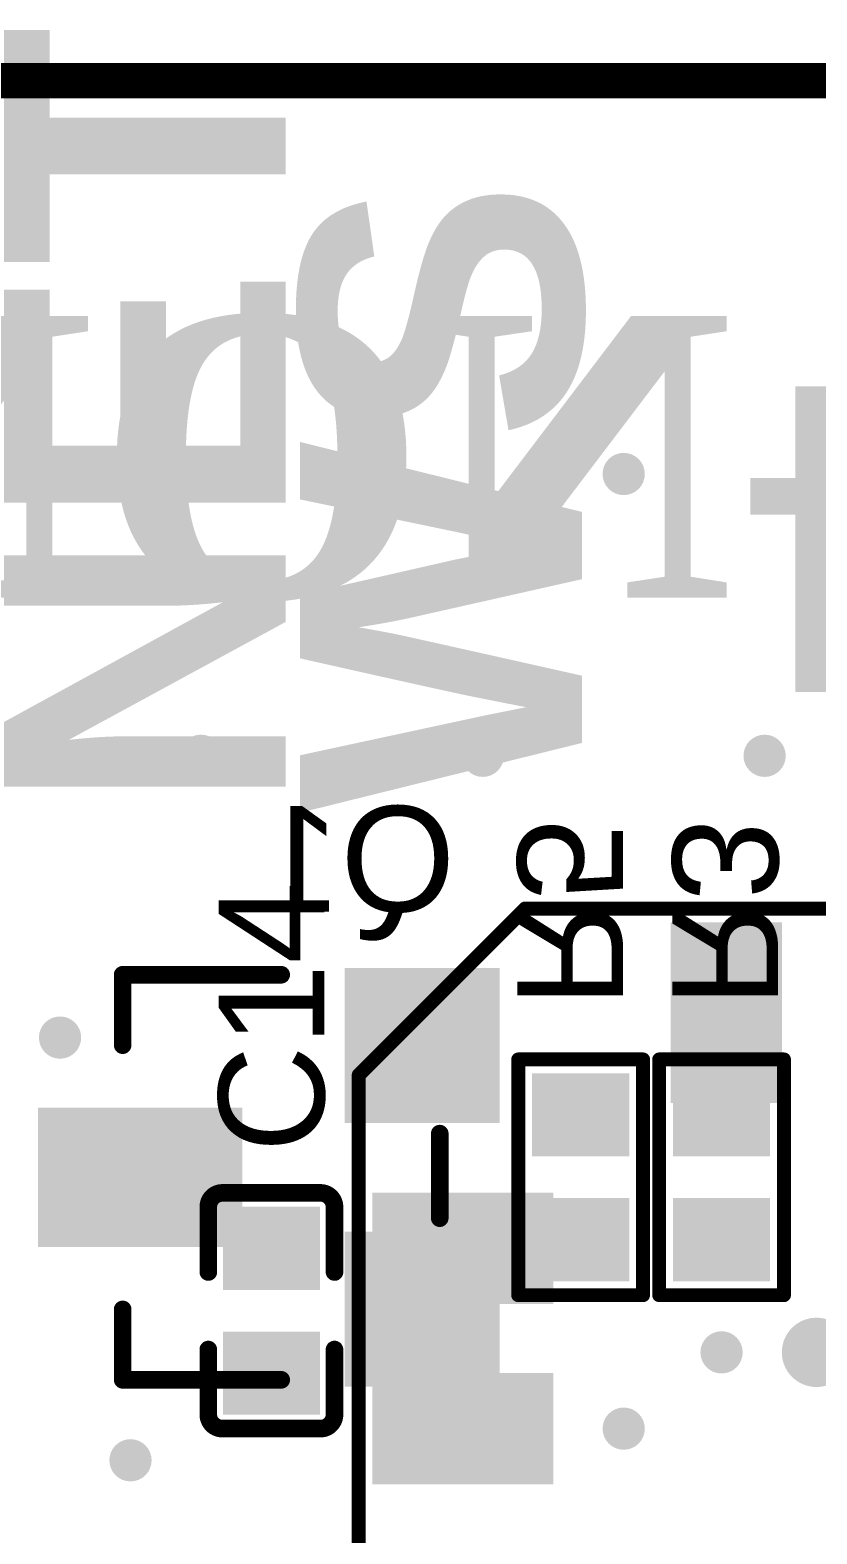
# Model space of a CAD drawing. Header units: inches. Extents: x 3.09 to 5.07, y 1.45 to 3.28.
# Drawn here: x 3.7515 to 3.9748, y 2.8191 to 3.246 of the extents above; entities that cross this region are included whole.
import ezdxf

# ---------------------------------------------------------------- set-up
doc = ezdxf.new("R2010")
doc.units = ezdxf.units.IN
doc.header["$MEASUREMENT"] = 0
for name, color, linetype in [('BottomOverlay', 54, 'Continuous'), ('BottomPaste', 16, 'Continuous'), ('BottomSolder', 6, 'Continuous'), ('KeepOutLayer', 6, 'Continuous'), ('TopOverlay', 2, 'Continuous'), ('TopPaste', 8, 'Continuous'), ('TopSolder', 216, 'Continuous'), ('ViaHoleLayer', 16, 'Continuous')]:
    doc.layers.add(name, color=color, linetype=linetype)
doc.styles.add('Arial', font='', dxfattribs={"height": 0.2})
doc.styles.add('Arial_Bold', font='', dxfattribs={"height": 0.2})
doc.styles.add('Times New Roman_Bold', font='', dxfattribs={"height": 0.2})
doc.styles.get('Arial').set_extended_font_data('Arial')
doc.styles.get('Arial_Bold').set_extended_font_data('Arial', bold=True)
doc.styles.get('Times New Roman_Bold').set_extended_font_data('Times New Roman', bold=True)

# ---------------------------------------------------------------- blocks, each defined once
blk = doc.blocks.new('AIR722UG_A10_26')
at = {"layer": 'TopPaste'}
for points in [[(0.09252, 0.80709), (0.09252, 0.85039), (0.11614, 0.85039), (0.11614, 0.80709)], [(0.00787, 0.77362), (0.05118, 0.77362), (0.05118, 0.75), (0.00787, 0.75)], [(0.00787, 0.72244), (0.05118, 0.72244), (0.05118, 0.69882), (0.00787, 0.69882)]]:
    blk.add_hatch(color=8, dxfattribs=at).paths.add_polyline_path(points)
h = blk.add_hatch(color=8, dxfattribs=at)
edge = h.paths.add_edge_path()
edge.add_arc((0.12992, 0.73228), 0.00984, 0, 360)
at = {"layer": 'TopSolder'}
for points in [[(0.08852, 0.80309), (0.08852, 0.85439), (0.12014, 0.85439), (0.12014, 0.80309)], [(0.00387, 0.77762), (0.05518, 0.77762), (0.05518, 0.746), (0.00387, 0.746)], [(0.00387, 0.72644), (0.05518, 0.72644), (0.05518, 0.69482), (0.00387, 0.69482)]]:
    blk.add_hatch(color=216, dxfattribs=at).paths.add_polyline_path(points)
at = {"layer": 'TopOverlay'}
for points in [[(0, 0.81102, 0.004, 0.004, 0), (0.04724, 0.85827, 0.004, 0.004, 0)], [(0.04724, 0.85827, 0.004, 0.004, 0), (0.77165, 0.85827, 0.004, 0.004, 0)], [(0, 0, 0.004, 0.004, 0), (0, 0.81102, 0.004, 0.004, 0)]]:
    blk.add_lwpolyline(points, format="xyseb", dxfattribs=at)
for points in [[(0.04624, 0.85827, 0.002, 0.002, 1), (0.04824, 0.85827, 0.002, 0.002, 1)], [(0.04624, 0.85827, 0.002, 0.002, 1), (0.04824, 0.85827, 0.002, 0.002, 1)], [(-0.001, 0.81102, 0.002, 0.002, 1), (0.001, 0.81102, 0.002, 0.002, 1)], [(-0.001, 0.81102, 0.002, 0.002, 1), (0.001, 0.81102, 0.002, 0.002, 1)]]:
    blk.add_lwpolyline(points, format="xyseb", close=True, dxfattribs=at)
blk = doc.blocks.new('SW_SMT_3_6_4_3__27')
at = {"layer": 'TopPaste'}
for points in [[(-0.20669, -0.02953), (-0.20669, 0.02953), (-0.12795, 0.02953), (-0.12795, -0.02953)], [(0.12795, -0.02953), (0.12795, 0.02953), (0.20669, 0.02953), (0.20669, -0.02953)]]:
    blk.add_hatch(color=8, dxfattribs=at).paths.add_polyline_path(points)
at = {"layer": 'TopSolder'}
for points in [[(-0.21069, -0.03353), (-0.21069, 0.03353), (-0.12395, 0.03353), (-0.12395, -0.03353)], [(0.12395, -0.03353), (0.12395, 0.03353), (0.21069, 0.03353), (0.21069, -0.03353)]]:
    blk.add_hatch(color=216, dxfattribs=at).paths.add_polyline_path(points)
at = {"layer": 'TopOverlay'}
for points in [[(0.12149, 0.075, 0.01, 0.01, 0), (-0.12151, 0.075, 0.01, 0.01, 0)], [(-0.12151, 0.075, 0.01, 0.01, 0), (-0.12151, -0.072, 0.01, 0.01, 0)], [(0.12149, 0.075, 0.01, 0.01, 0), (0.12149, -0.072, 0.01, 0.01, 0)], [(0.12149, -0.072, 0.01, 0.01, 0), (-0.12151, -0.072, 0.01, 0.01, 0)]]:
    blk.add_lwpolyline(points, format="xyseb", dxfattribs=at)
for points in [[(-0.12401, 0.075, 0.005, 0.005, 1), (-0.11901, 0.075, 0.005, 0.005, 1)], [(-0.12401, 0.075, 0.005, 0.005, 1), (-0.11901, 0.075, 0.005, 0.005, 1)], [(0.11899, 0.075, 0.005, 0.005, 1), (0.12399, 0.075, 0.005, 0.005, 1)], [(0.11899, 0.075, 0.005, 0.005, 1), (0.12399, 0.075, 0.005, 0.005, 1)], [(-0.12401, -0.072, 0.005, 0.005, 1), (-0.11901, -0.072, 0.005, 0.005, 1)], [(-0.12401, -0.072, 0.005, 0.005, 1), (-0.11901, -0.072, 0.005, 0.005, 1)], [(0.11899, -0.072, 0.005, 0.005, 1), (0.12399, -0.072, 0.005, 0.005, 1)], [(0.11899, -0.072, 0.005, 0.005, 1), (0.12399, -0.072, 0.005, 0.005, 1)]]:
    blk.add_lwpolyline(points, format="xyseb", close=True, dxfattribs=at)
blk = doc.blocks.new('R0402_B_46')
at = {"layer": 'BottomPaste'}
for points in [[(-0.00787, 0.01181), (-0.00787, -0.01181), (-0.02756, -0.01181), (-0.02756, 0.01181)], [(0.02756, 0.01181), (0.02756, -0.01181), (0.00787, -0.01181), (0.00787, 0.01181)]]:
    blk.add_hatch(color=16, dxfattribs=at).paths.add_polyline_path(points)
at = {"layer": 'BottomSolder'}
for points in [[(-0.00591, 0.01378), (-0.00591, -0.01378), (-0.02953, -0.01378), (-0.02953, 0.01378)], [(0.02953, 0.01378), (0.02953, -0.01378), (0.00591, -0.01378), (0.00591, 0.01378)]]:
    blk.add_hatch(color=6, dxfattribs=at).paths.add_polyline_path(points)
at = {"layer": 'BottomOverlay'}
for points in [[(0.03346, 0.01772, 0.00394, 0.00394, 0), (-0.03346, 0.01772, 0.00394, 0.00394, 0)], [(-0.03346, -0.01772, 0.00394, 0.00394, 0), (-0.03346, 0.01772, 0.00394, 0.00394, 0)], [(0.03346, -0.01772, 0.00394, 0.00394, 0), (0.03346, 0.01772, 0.00394, 0.00394, 0)], [(0.03346, -0.01772, 0.00394, 0.00394, 0), (-0.03346, -0.01772, 0.00394, 0.00394, 0)]]:
    blk.add_lwpolyline(points, format="xyseb", dxfattribs=at)
for points in [[(-0.03445, 0.01772, 0.00197, 0.00197, 1), (-0.03248, 0.01772, 0.00197, 0.00197, 1)], [(-0.03445, 0.01772, 0.00197, 0.00197, 1), (-0.03248, 0.01772, 0.00197, 0.00197, 1)], [(0.03248, 0.01772, 0.00197, 0.00197, 1), (0.03445, 0.01772, 0.00197, 0.00197, 1)], [(0.03248, 0.01772, 0.00197, 0.00197, 1), (0.03445, 0.01772, 0.00197, 0.00197, 1)], [(-0.03445, -0.01772, 0.00197, 0.00197, 1), (-0.03248, -0.01772, 0.00197, 0.00197, 1)], [(-0.03445, -0.01772, 0.00197, 0.00197, 1), (-0.03248, -0.01772, 0.00197, 0.00197, 1)], [(0.03248, -0.01772, 0.00197, 0.00197, 1), (0.03445, -0.01772, 0.00197, 0.00197, 1)], [(0.03248, -0.01772, 0.00197, 0.00197, 1), (0.03445, -0.01772, 0.00197, 0.00197, 1)]]:
    blk.add_lwpolyline(points, format="xyseb", close=True, dxfattribs=at)
blk = doc.blocks.new('R0402_B_48')
at = {"layer": 'BottomPaste'}
for points in [[(-0.00787, 0.01181), (-0.00787, -0.01181), (-0.02756, -0.01181), (-0.02756, 0.01181)], [(0.02756, 0.01181), (0.02756, -0.01181), (0.00787, -0.01181), (0.00787, 0.01181)]]:
    blk.add_hatch(color=16, dxfattribs=at).paths.add_polyline_path(points)
at = {"layer": 'BottomSolder'}
for points in [[(-0.00591, 0.01378), (-0.00591, -0.01378), (-0.02953, -0.01378), (-0.02953, 0.01378)], [(0.02953, 0.01378), (0.02953, -0.01378), (0.00591, -0.01378), (0.00591, 0.01378)]]:
    blk.add_hatch(color=6, dxfattribs=at).paths.add_polyline_path(points)
at = {"layer": 'BottomOverlay'}
for points in [[(0.03346, 0.01772, 0.00394, 0.00394, 0), (-0.03346, 0.01772, 0.00394, 0.00394, 0)], [(-0.03346, -0.01772, 0.00394, 0.00394, 0), (-0.03346, 0.01772, 0.00394, 0.00394, 0)], [(0.03346, -0.01772, 0.00394, 0.00394, 0), (0.03346, 0.01772, 0.00394, 0.00394, 0)], [(0.03346, -0.01772, 0.00394, 0.00394, 0), (-0.03346, -0.01772, 0.00394, 0.00394, 0)]]:
    blk.add_lwpolyline(points, format="xyseb", dxfattribs=at)
for points in [[(-0.03445, 0.01772, 0.00197, 0.00197, 1), (-0.03248, 0.01772, 0.00197, 0.00197, 1)], [(-0.03445, 0.01772, 0.00197, 0.00197, 1), (-0.03248, 0.01772, 0.00197, 0.00197, 1)], [(0.03248, 0.01772, 0.00197, 0.00197, 1), (0.03445, 0.01772, 0.00197, 0.00197, 1)], [(0.03248, 0.01772, 0.00197, 0.00197, 1), (0.03445, 0.01772, 0.00197, 0.00197, 1)], [(-0.03445, -0.01772, 0.00197, 0.00197, 1), (-0.03248, -0.01772, 0.00197, 0.00197, 1)], [(-0.03445, -0.01772, 0.00197, 0.00197, 1), (-0.03248, -0.01772, 0.00197, 0.00197, 1)], [(0.03248, -0.01772, 0.00197, 0.00197, 1), (0.03445, -0.01772, 0.00197, 0.00197, 1)], [(0.03248, -0.01772, 0.00197, 0.00197, 1), (0.03445, -0.01772, 0.00197, 0.00197, 1)]]:
    blk.add_lwpolyline(points, format="xyseb", close=True, dxfattribs=at)
blk = doc.blocks.new('SOT_23_B_68')
at = {"layer": 'BottomPaste'}
for points in [[(-0.018, 0.018), (0.018, 0.018), (0.018, -0.018), (-0.018, -0.018)], [(0.0568, 0.018), (0.0928, 0.018), (0.0928, -0.018), (0.0568, -0.018)], [(0.02165, -0.055), (0.05315, -0.055), (0.05315, -0.105), (0.02165, -0.105)]]:
    blk.add_hatch(color=16, dxfattribs=at).paths.add_polyline_path(points)
at = {"layer": 'BottomSolder'}
for points in [[(-0.022, 0.022), (0.022, 0.022), (0.022, -0.022), (-0.022, -0.022)], [(0.0528, 0.022), (0.0968, 0.022), (0.0968, -0.022), (0.0528, -0.022)], [(0.01765, -0.051), (0.05715, -0.051), (0.05715, -0.109), (0.01765, -0.109)]]:
    blk.add_hatch(color=6, dxfattribs=at).paths.add_polyline_path(points)
at = {"layer": 'BottomOverlay'}
for points in [[(0.049, 0.005, 0.005, 0.005, 0), (0.025, 0.005, 0.005, 0.005, 0)], [(-0.0201, -0.085, 0.005, 0.005, 0), (-0.0201, -0.04, 0.005, 0.005, 0)], [(0.0949, -0.085, 0.005, 0.005, 0), (0.0949, -0.04, 0.005, 0.005, 0)], [(-0.0001, -0.085, 0.005, 0.005, 0), (-0.0201, -0.085, 0.005, 0.005, 0)], [(0.0949, -0.085, 0.005, 0.005, 0), (0.0749, -0.085, 0.005, 0.005, 0)]]:
    blk.add_lwpolyline(points, format="xyseb", dxfattribs=at)
for points in [[(0.02375, 0.005, 0.0025, 0.0025, 1), (0.02625, 0.005, 0.0025, 0.0025, 1)], [(0.04775, 0.005, 0.0025, 0.0025, 1), (0.05025, 0.005, 0.0025, 0.0025, 1)], [(-0.02135, -0.04, 0.0025, 0.0025, 1), (-0.01885, -0.04, 0.0025, 0.0025, 1)], [(0.09365, -0.04, 0.0025, 0.0025, 1), (0.09615, -0.04, 0.0025, 0.0025, 1)], [(-0.02135, -0.085, 0.0025, 0.0025, 1), (-0.01885, -0.085, 0.0025, 0.0025, 1)], [(-0.02135, -0.085, 0.0025, 0.0025, 1), (-0.01885, -0.085, 0.0025, 0.0025, 1)], [(-0.00135, -0.085, 0.0025, 0.0025, 1), (0.00115, -0.085, 0.0025, 0.0025, 1)], [(0.07365, -0.085, 0.0025, 0.0025, 1), (0.07615, -0.085, 0.0025, 0.0025, 1)], [(0.09365, -0.085, 0.0025, 0.0025, 1), (0.09615, -0.085, 0.0025, 0.0025, 1)], [(0.09365, -0.085, 0.0025, 0.0025, 1), (0.09615, -0.085, 0.0025, 0.0025, 1)]]:
    blk.add_lwpolyline(points, format="xyseb", close=True, dxfattribs=at)
blk = doc.blocks.new('UFL_RF_CONNECTOR_69')
at = {"layer": 'TopPaste'}
for points in [[(-0.07874, -0.00787), (-0.07874, 0.07087), (-0.03937, 0.07087), (-0.03937, -0.00787)], [(0.03937, -0.00787), (0.03937, 0.07087), (0.07874, 0.07087), (0.07874, -0.00787)], [(0.01772, -0.05272), (-0.01772, -0.05272), (-0.01772, -0.01728), (0.01772, -0.01728)]]:
    blk.add_hatch(color=8, dxfattribs=at).paths.add_polyline_path(points)
at = {"layer": 'TopSolder'}
for points in [[(-0.08274, -0.01187), (-0.08274, 0.07487), (-0.03537, 0.07487), (-0.03537, -0.01187)], [(0.03537, -0.01187), (0.03537, 0.07487), (0.08274, 0.07487), (0.08274, -0.01187)], [(0.02172, -0.05672), (-0.02172, -0.05672), (-0.02172, -0.01328), (0.02172, -0.01328)]]:
    blk.add_hatch(color=216, dxfattribs=at).paths.add_polyline_path(points)
at = {"layer": 'TopOverlay'}
for points in [[(-0.05906, 0.092, 0.006, 0.006, 0), (0.05906, 0.092, 0.006, 0.006, 0)], [(-0.05906, 0.081, 0.006, 0.006, 0), (-0.05906, 0.092, 0.006, 0.006, 0)], [(0.05906, 0.08, 0.006, 0.006, 0), (0.05906, 0.092, 0.006, 0.006, 0)], [(-0.05906, -0.02854, 0.006, 0.006, 0), (-0.05906, -0.011, 0.006, 0.006, 0)], [(0.05906, -0.02854, 0.006, 0.006, 0), (0.05906, -0.011, 0.006, 0.006, 0)], [(-0.05906, -0.02854, 0.006, 0.006, 0), (-0.024, -0.02854, 0.006, 0.006, 0)], [(0.023, -0.02854, 0.006, 0.006, 0), (0.05906, -0.02854, 0.006, 0.006, 0)]]:
    blk.add_lwpolyline(points, format="xyseb", dxfattribs=at)
for points in [[(-0.06055, 0.092, 0.003, 0.003, 1), (-0.05756, 0.092, 0.003, 0.003, 1)], [(-0.06055, 0.092, 0.003, 0.003, 1), (-0.05756, 0.092, 0.003, 0.003, 1)], [(0.05756, 0.092, 0.003, 0.003, 1), (0.06056, 0.092, 0.003, 0.003, 1)], [(0.05756, 0.092, 0.003, 0.003, 1), (0.06056, 0.092, 0.003, 0.003, 1)], [(-0.06055, 0.081, 0.003, 0.003, 1), (-0.05756, 0.081, 0.003, 0.003, 1)], [(0.05756, 0.08, 0.003, 0.003, 1), (0.06056, 0.08, 0.003, 0.003, 1)], [(-0.06055, -0.011, 0.003, 0.003, 1), (-0.05756, -0.011, 0.003, 0.003, 1)], [(0.05756, -0.011, 0.003, 0.003, 1), (0.06056, -0.011, 0.003, 0.003, 1)], [(-0.06055, -0.02854, 0.003, 0.003, 1), (-0.05756, -0.02854, 0.003, 0.003, 1)], [(-0.06055, -0.02854, 0.003, 0.003, 1), (-0.05756, -0.02854, 0.003, 0.003, 1)], [(-0.0255, -0.02854, 0.003, 0.003, 1), (-0.0225, -0.02854, 0.003, 0.003, 1)], [(0.0215, -0.02854, 0.003, 0.003, 1), (0.0245, -0.02854, 0.003, 0.003, 1)], [(0.05756, -0.02854, 0.003, 0.003, 1), (0.06056, -0.02854, 0.003, 0.003, 1)], [(0.05756, -0.02854, 0.003, 0.003, 1), (0.06056, -0.02854, 0.003, 0.003, 1)]]:
    blk.add_lwpolyline(points, format="xyseb", close=True, dxfattribs=at)
blk = doc.blocks.new('C0402_81')
at = {"layer": 'TopPaste'}
for points in [[(-0.02756, -0.01181), (-0.02756, 0.01181), (-0.00787, 0.01181), (-0.00787, -0.01181)], [(0.00787, -0.01181), (0.00787, 0.01181), (0.02756, 0.01181), (0.02756, -0.01181)]]:
    blk.add_hatch(color=8, dxfattribs=at).paths.add_polyline_path(points)
at = {"layer": 'TopSolder'}
for points in [[(-0.02953, -0.01378), (-0.02953, 0.01378), (-0.00591, 0.01378), (-0.00591, -0.01378)], [(0.00591, -0.01378), (0.00591, 0.01378), (0.02953, 0.01378), (0.02953, -0.01378)]]:
    blk.add_hatch(color=216, dxfattribs=at).paths.add_polyline_path(points)
at = {"layer": 'TopOverlay'}
for points in [[(-0.03346, 0.01391, 0.005, 0.005, -0.414214), (-0.02946, 0.01791, 0.005, 0.005, 0)], [(-0.02946, 0.01791, 0.005, 0.005, 0), (-0.011, 0.01791, 0.005, 0.005, 0)], [(0.011, 0.01791, 0.005, 0.005, 0), (0.02946, 0.01791, 0.005, 0.005, 0)], [(0.02946, 0.01791, 0.005, 0.005, -0.414214), (0.03346, 0.01391, 0.005, 0.005, 0)], [(-0.03346, 0.01391, 0.005, 0.005, 0), (-0.03346, -0.01391, 0.005, 0.005, 0)], [(0.03346, 0.01391, 0.005, 0.005, 0), (0.03346, -0.01391, 0.005, 0.005, 0)], [(-0.02946, -0.01791, 0.005, 0.005, -0.414214), (-0.03346, -0.01391, 0.005, 0.005, 0)], [(0.03346, -0.01391, 0.005, 0.005, -0.414214), (0.02946, -0.01791, 0.005, 0.005, 0)], [(-0.02946, -0.01791, 0.005, 0.005, 0), (-0.011, -0.01791, 0.005, 0.005, 0)], [(0.011, -0.01791, 0.005, 0.005, 0), (0.02946, -0.01791, 0.005, 0.005, 0)]]:
    blk.add_lwpolyline(points, format="xyseb", dxfattribs=at)
for points in [[(-0.03071, 0.01791, 0.0025, 0.0025, 1), (-0.02821, 0.01791, 0.0025, 0.0025, 1)], [(-0.03071, 0.01791, 0.0025, 0.0025, 1), (-0.02821, 0.01791, 0.0025, 0.0025, 1)], [(-0.01225, 0.01791, 0.0025, 0.0025, 1), (-0.00975, 0.01791, 0.0025, 0.0025, 1)], [(0.00975, 0.01791, 0.0025, 0.0025, 1), (0.01225, 0.01791, 0.0025, 0.0025, 1)], [(0.02821, 0.01791, 0.0025, 0.0025, 1), (0.03071, 0.01791, 0.0025, 0.0025, 1)], [(0.02821, 0.01791, 0.0025, 0.0025, 1), (0.03071, 0.01791, 0.0025, 0.0025, 1)], [(-0.03471, 0.01391, 0.0025, 0.0025, 1), (-0.03221, 0.01391, 0.0025, 0.0025, 1)], [(-0.03471, 0.01391, 0.0025, 0.0025, 1), (-0.03221, 0.01391, 0.0025, 0.0025, 1)], [(0.03221, 0.01391, 0.0025, 0.0025, 1), (0.03471, 0.01391, 0.0025, 0.0025, 1)], [(0.03221, 0.01391, 0.0025, 0.0025, 1), (0.03471, 0.01391, 0.0025, 0.0025, 1)], [(-0.03471, -0.01391, 0.0025, 0.0025, 1), (-0.03221, -0.01391, 0.0025, 0.0025, 1)], [(-0.03471, -0.01391, 0.0025, 0.0025, 1), (-0.03221, -0.01391, 0.0025, 0.0025, 1)], [(0.03221, -0.01391, 0.0025, 0.0025, 1), (0.03471, -0.01391, 0.0025, 0.0025, 1)], [(0.03221, -0.01391, 0.0025, 0.0025, 1), (0.03471, -0.01391, 0.0025, 0.0025, 1)], [(-0.03071, -0.01791, 0.0025, 0.0025, 1), (-0.02821, -0.01791, 0.0025, 0.0025, 1)], [(-0.03071, -0.01791, 0.0025, 0.0025, 1), (-0.02821, -0.01791, 0.0025, 0.0025, 1)], [(-0.01225, -0.01791, 0.0025, 0.0025, 1), (-0.00975, -0.01791, 0.0025, 0.0025, 1)], [(0.00975, -0.01791, 0.0025, 0.0025, 1), (0.01225, -0.01791, 0.0025, 0.0025, 1)], [(0.02821, -0.01791, 0.0025, 0.0025, 1), (0.03071, -0.01791, 0.0025, 0.0025, 1)], [(0.02821, -0.01791, 0.0025, 0.0025, 1), (0.03071, -0.01791, 0.0025, 0.0025, 1)]]:
    blk.add_lwpolyline(points, format="xyseb", close=True, dxfattribs=at)

msp = doc.modelspace()

# ---------------------------------------------------------------- hatches: boundary and pattern name
at = {"layer": 'ViaHoleLayer'}
h = msp.add_hatch(color=16, dxfattribs=at)
edge = h.paths.add_edge_path()
edge.add_arc((3.76, 3.12), 0.006, 0, 360)
h = msp.add_hatch(color=16, dxfattribs=at)
edge = h.paths.add_edge_path()
edge.add_arc((3.84, 3.12), 0.006, 0, 360)
h = msp.add_hatch(color=16, dxfattribs=at)
edge = h.paths.add_edge_path()
edge.add_arc((3.92, 3.12), 0.006, 0, 360)
h = msp.add_hatch(color=16, dxfattribs=at)
edge = h.paths.add_edge_path()
edge.add_arc((3.8, 3.04), 0.006, 0, 360)
h = msp.add_hatch(color=16, dxfattribs=at)
edge = h.paths.add_edge_path()
edge.add_arc((3.88, 3.04), 0.006, 0, 360)
h = msp.add_hatch(color=16, dxfattribs=at)
edge = h.paths.add_edge_path()
edge.add_arc((3.96, 3.04), 0.006, 0, 360)
h = msp.add_hatch(color=16, dxfattribs=at)
edge = h.paths.add_edge_path()
edge.add_arc((3.76, 2.96), 0.006, 0, 360)
h = msp.add_hatch(color=16, dxfattribs=at)
edge = h.paths.add_edge_path()
edge.add_arc((3.94778, 2.87064), 0.006, 0, 360)
h = msp.add_hatch(color=16, dxfattribs=at)
edge = h.paths.add_edge_path()
edge.add_arc((3.92, 2.84899), 0.006, 0, 360)
h = msp.add_hatch(color=16, dxfattribs=at)
edge = h.paths.add_edge_path()
edge.add_arc((3.78, 2.84), 0.006, 0, 360)

# ---------------------------------------------------------------- linework, layer by layer
at = {"layer": 'KeepOutLayer'}
msp.add_lwpolyline([(3.0915, 3.23165, 0.01, 0.01, 0), (5.06, 3.23165, 0.01, 0.01, 0)], format="xyseb", dxfattribs=at)

# ---------------------------------------------------------------- block references
for name, p in [('UFL_RF_CONNECTOR_69', (4.0515, 3.07)), ('AIR722UG_A10_26', (3.8448, 2.13836))]:
    msp.add_blockref(name, p)
for name, p, rotation in [('SOT_23_B_68', (3.86278, 2.95774), 270), ('R0402_B_46', (3.90778, 2.92034), 270), ('R0402_B_48', (3.94778, 2.92034), 270), ('C0402_81', (3.82, 2.88245), 90), ('SW_SMT_3_6_4_3__27', (3.555, 2.775), 180)]:
    msp.add_blockref(name, p, dxfattribs=dict(rotation=rotation))

# ---------------------------------------------------------------- texts
at = {"layer": 'BottomOverlay', "text_generation_flag": 2}
for s, height, rotation, style, p in [('CAT1-AIR722-NONE-H1_V1.0', 0.08, 360, 'Times New Roman_Bold', (4.75029, 3.08487)), ('R5', 0.03, 270, 'Arial', (3.88983, 2.96855)), ('R3', 0.03, 270, 'Arial', (3.93383, 2.96855))]:
    msp.add_text(s, height=height, rotation=rotation, dxfattribs=dict(at, style=style)).set_placement(p)
at = {"layer": 'BottomOverlay', "style": 'Arial', "text_generation_flag": 2}
msp.add_text('Q1', height=0.03, dxfattribs=at).set_placement((3.87217, 2.99573))
at = {"layer": 'TopOverlay'}
for s, height, style, p in [('NET', 0.08, 'Arial_Bold', (3.82408, 3.02373)), ('WS', 0.08, 'Arial_Bold', (3.90814, 3.02373)), ('C14', 0.03, 'Arial', (3.835, 2.92741))]:
    msp.add_text(s, height=height, rotation=90, dxfattribs=dict(at, style=style)).set_placement(p)

doc.saveas('drawing.dxf')
